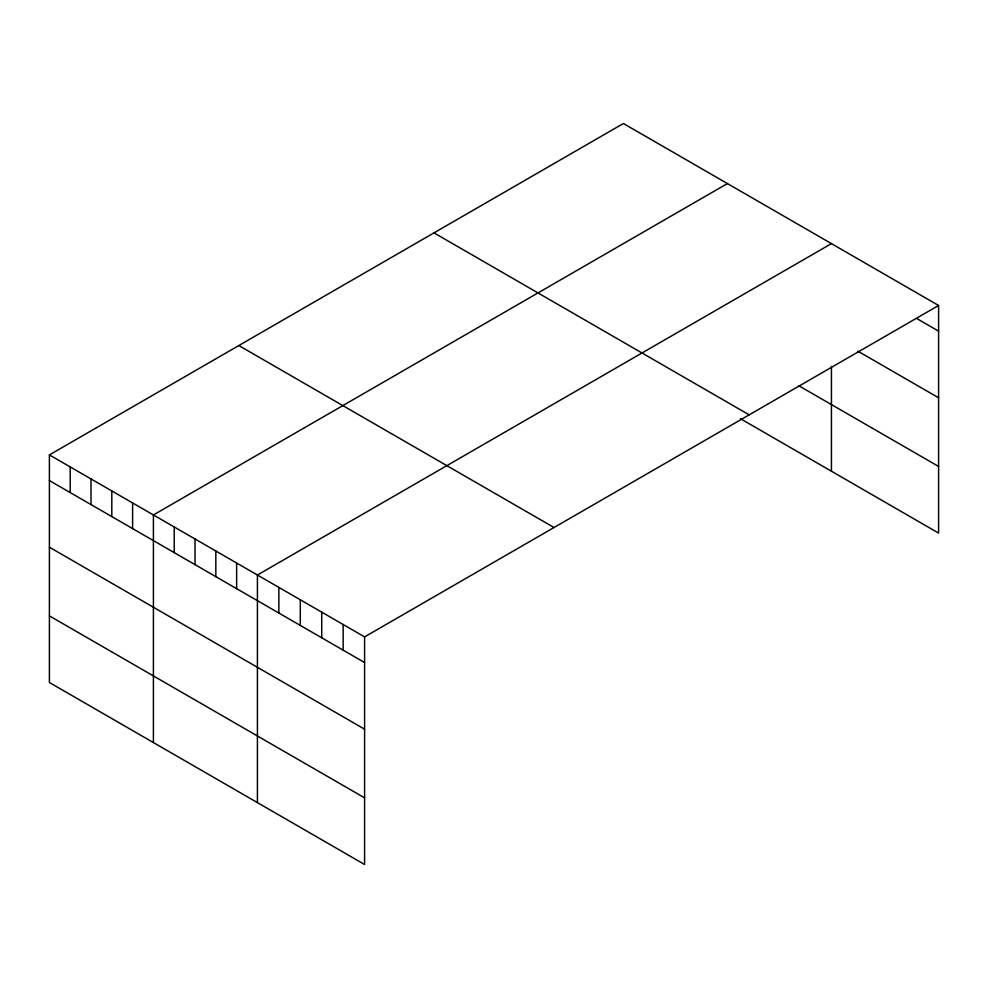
<?xml version="1.0" encoding="UTF-8"?>
<svg xmlns="http://www.w3.org/2000/svg" width="988" height="988" viewBox="0 0 988 988"><rect width="100%" height="100%" fill="white"/><g stroke="black" fill="none" stroke-linecap="round" stroke-linejoin="round"><path stroke-width="1.48" d="M938.6 305.49L364.597 636.89L364.597 864.488L49.4 682.51L49.4 454.912L623.403 123.512L938.6 305.49L938.6 533.088L740.42 418.677M727.415 183.558L153.412 514.958L153.412 742.568M831.439 243.616L257.423 575.016L257.423 802.614M917.173 318.766L938.6 331.141M857.905 351.197L938.6 397.781M798.934 385.814L938.6 466.447M433.979 232.872L749.176 414.849M238.824 345.541L554.021 527.518M49.4 454.912L364.597 636.89M49.4 480.563L364.597 662.54M49.4 547.204L364.597 729.181M49.4 615.87L364.597 797.847M831.439 366.425L831.439 471.214M343.157 624.515L343.157 650.166M321.73 612.14L321.73 637.791M300.29 599.765L300.29 625.416M278.863 587.391L278.863 613.042M236.626 562.999L236.626 588.65M215.829 550.995L215.829 576.646M195.019 538.979L195.019 564.63M174.221 526.975L174.221 552.625M132.614 502.954L132.614 528.605M111.805 490.937L111.805 516.588M91.007 478.933L91.007 504.584M70.197 466.916L70.197 492.567"/></g></svg>
